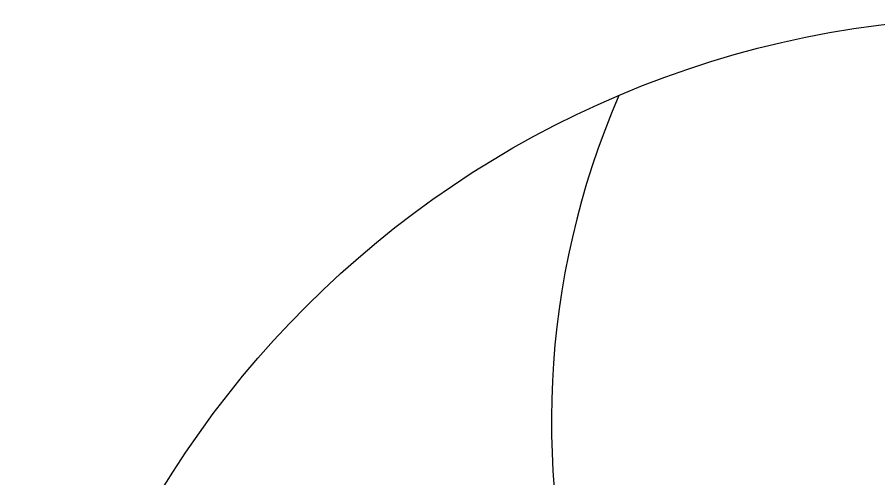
# Model space of a CAD drawing. Header units: inches. Extents: x 8.3 to 50.8, y 10.9 to 35.7.
# Drawn here: x 11.555 to 11.8261, y 31.2789 to 31.4242 of the extents above; entities that cross this region are included whole.
import ezdxf

# ---------------------------------------------------------------- set-up
doc = ezdxf.new("R2010")
doc.units = ezdxf.units.IN
doc.header["$MEASUREMENT"] = 0
doc.layers.add('02', color=2, linetype='Continuous')

msp = doc.modelspace()

# ---------------------------------------------------------------- linework, layer by layer
at = {"layer": '02'}
msp.add_circle((11.86562750976638, 31.11352992419897), 0.3106714485337339, dxfattribs=at)
for centre, radius, start, end in [((11.60713868447685, 31.36418972769506), 0.3510936366750381, 264.093267827883, 7.66863238886355), ((11.98185345157155, 31.29701069480261), 0.2587310847328476, 156.656544052015, 318.639006549576), ((12.07752302916826, 30.90971448566169), 0.4175264483801023, 88.10487848141976, 184.1221314175562)]:
    msp.add_arc(centre, radius, start, end, dxfattribs=at)

doc.saveas('drawing.dxf')
